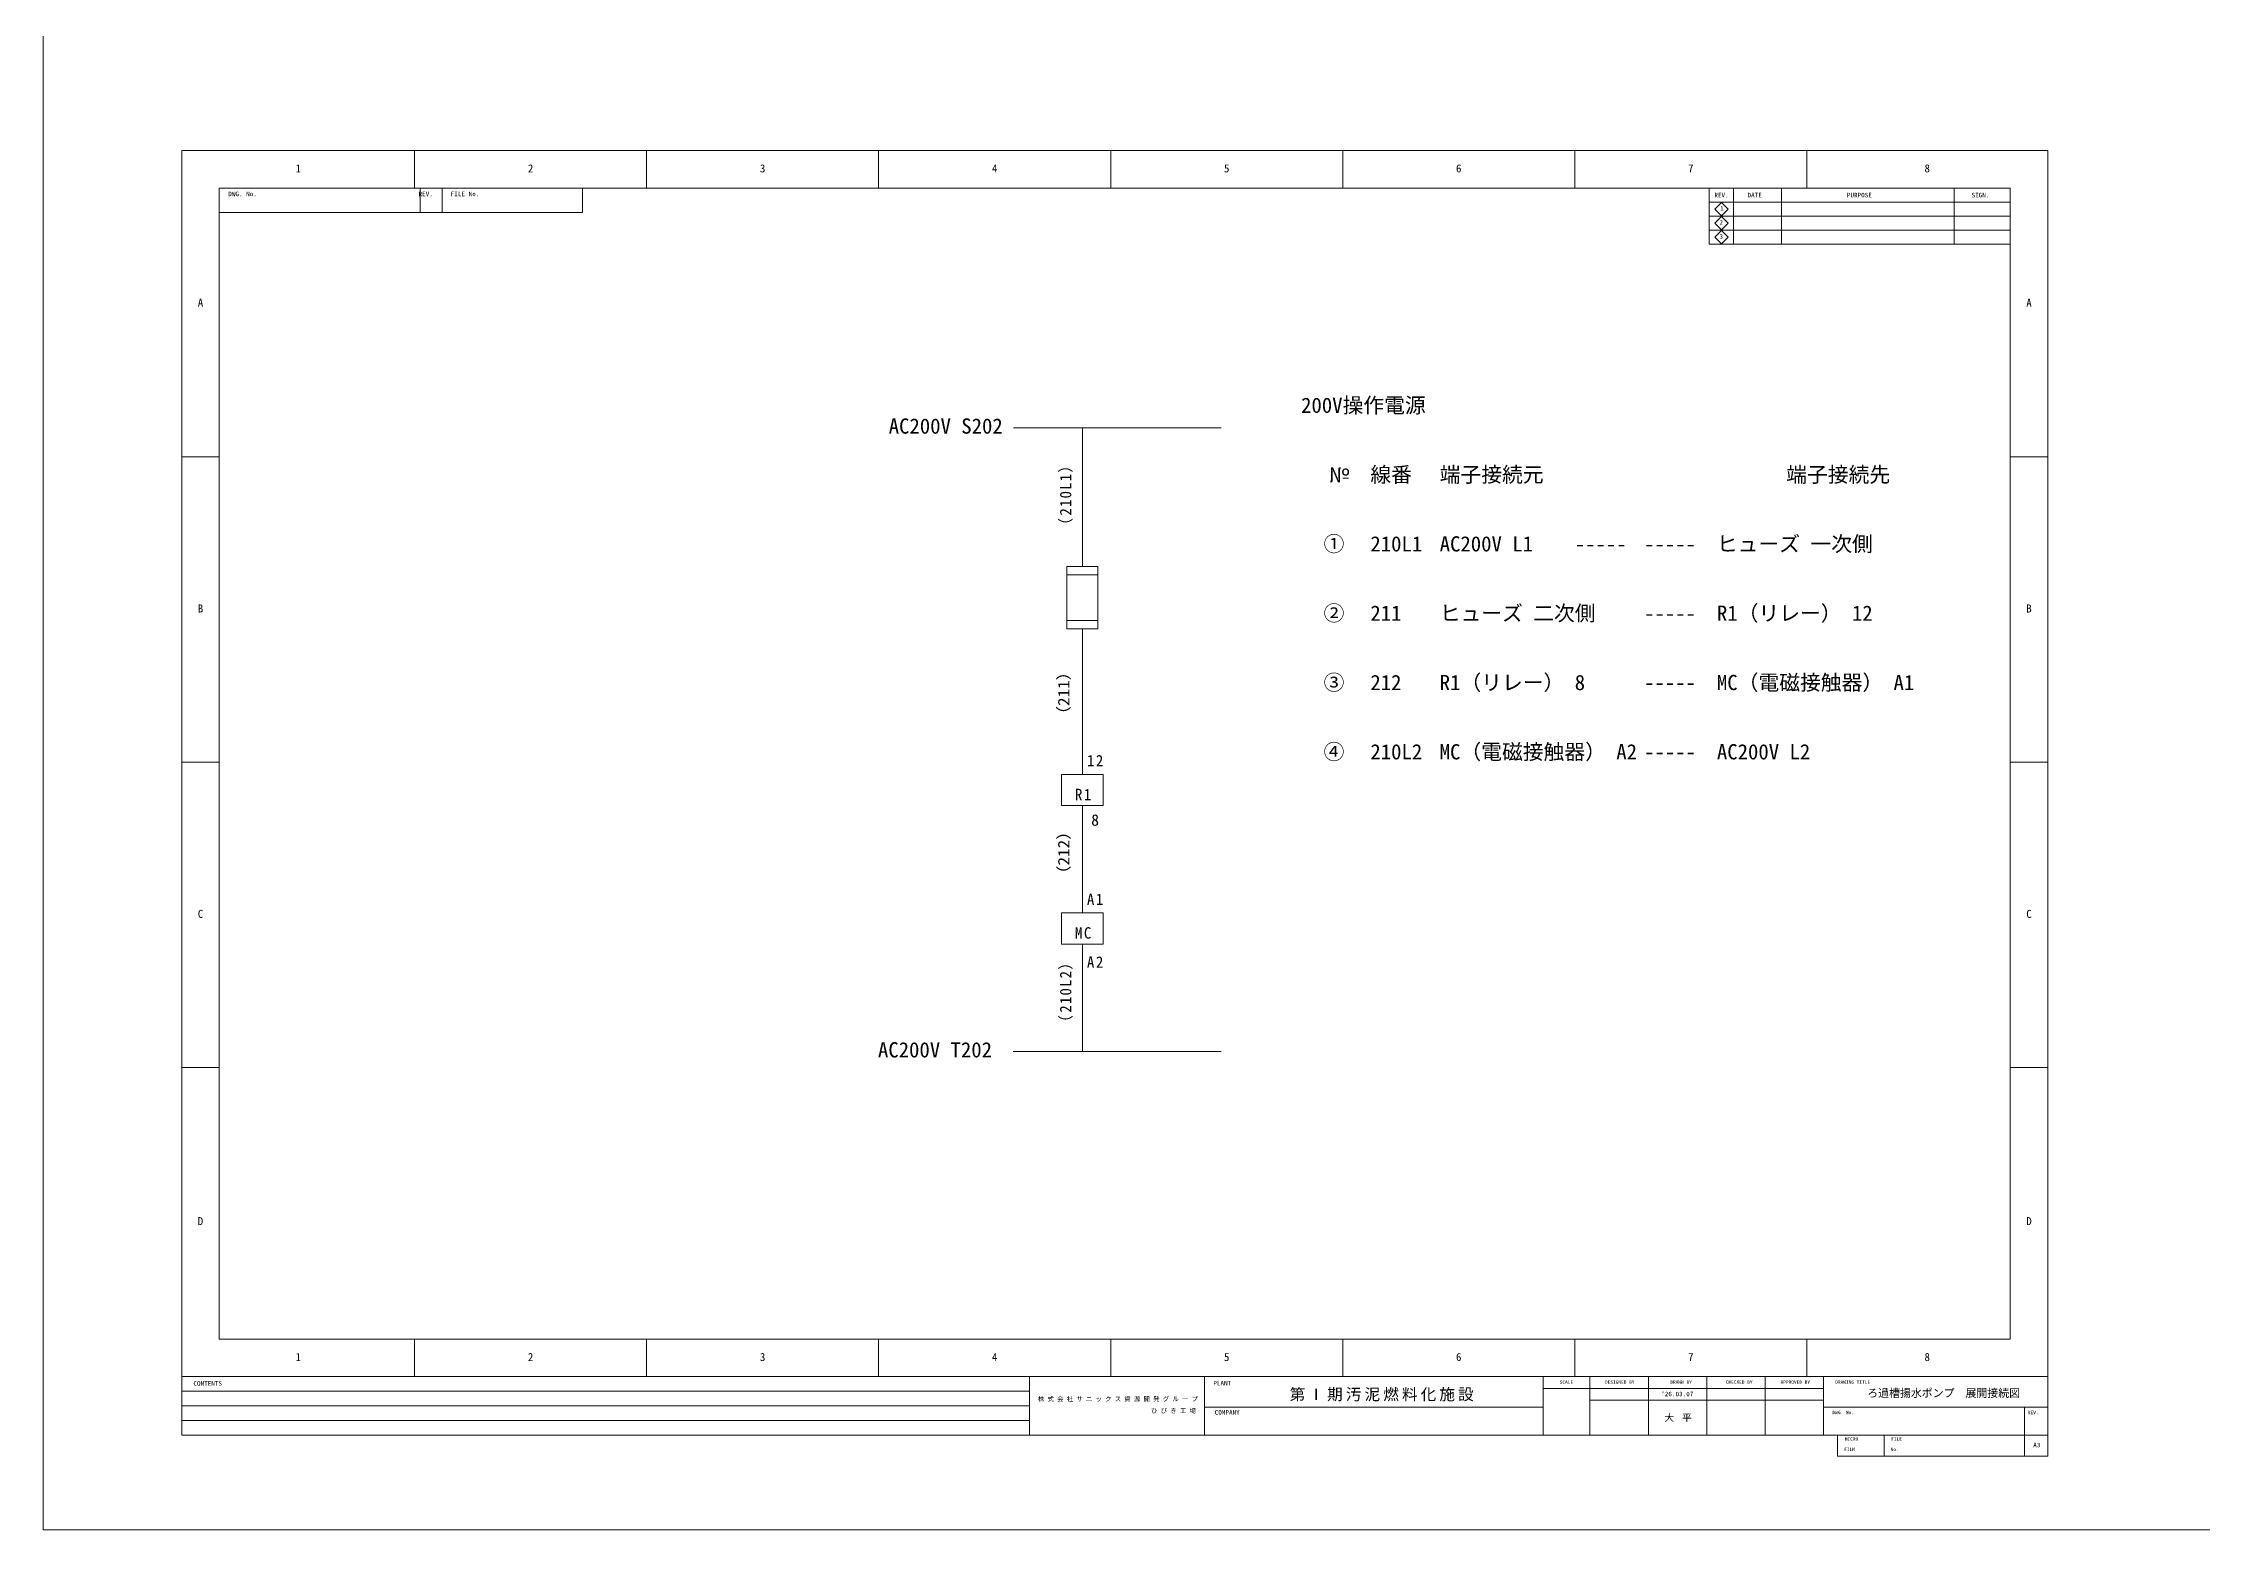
# Model space of a CAD drawing. Units: millimetres at full size, sheet at 1:10. Extents: x -2077 to 2078, y -1408 to 1452.
# Drawn here: x -2077 to 1, y -1408 to 22 of the extents above; entities that cross this region are included whole.
import ezdxf
from ezdxf.enums import TextEntityAlignment as Align

# ---------------------------------------------------------------- set-up
doc = ezdxf.new("R2010")
doc.units = ezdxf.units.MM
doc.header["$LTSCALE"] = 10
doc.linetypes.add('DASHED2', pattern=[3, 2, -1])
for name, color, linetype, lineweight in [('2-0', 3, 'Continuous', 9), ('2-2', 7, 'Continuous', 18), ('F-0', 7, 'Continuous', 18)]:
    doc.layers.add(name, color=color, linetype=linetype, lineweight=lineweight)
doc.layers.add('2-1', color=3, linetype='Continuous')
doc.styles.add('HG正楷書体-PRO', font='')
doc.styles.add('ＭＳ ゴシック', font='')
doc.styles.get('HG正楷書体-PRO').set_extended_font_data('HG正楷書体-PRO')
doc.styles.get('ＭＳ ゴシック').set_extended_font_data('MS Gothic')

msp = doc.modelspace()

# ---------------------------------------------------------------- linework, layer by layer
at = {"layer": '2-0'}
for p, q in [((-1143.35, -347.56), (-943.69, -347.56)), ((-1077.03, -480.89), (-1077.03, -347.56)), ((-1092.03, -488.89), (-1062.03, -488.89)), ((-1062.03, -532.89), (-1092.03, -532.89)), ((-1077.03, -680.89), (-1077.03, -540.89)), ((-1097.03, -680.89), (-1057.03, -680.89)), ((-1097.03, -680.89), (-1097.03, -710.89)), ((-1057.03, -680.89), (-1057.03, -710.89)), ((-1097.03, -710.89), (-1057.03, -710.89)), ((-1077.03, -710.89), (-1077.03, -814.23)), ((-1097.03, -814.23), (-1057.03, -814.23)), ((-1097.03, -814.23), (-1097.03, -844.23)), ((-1057.03, -814.23), (-1057.03, -844.23)), ((-1097.03, -844.23), (-1057.03, -844.23)), ((-1077.03, -844.23), (-1077.03, -947.56)), ((-1143.69, -947.56), (-943.69, -947.56))]:
    msp.add_line(p, q, dxfattribs=at)
msp.add_lwpolyline([(-1092.03, -480.89), (-1062.03, -480.89), (-1062.03, -540.89), (-1092.03, -540.89)], close=True, dxfattribs=at)
at = {"layer": '2-2'}
for p, q in [((-148.48, -80.89), (-1943.35, -80.89)), ((-148.48, -1316.41), (-148.48, -80.89)), ((-1714.16, -116.89), (-1714.16, -140.48)), ((-1692.82, -116.89), (-1692.82, -140.48)), ((-1558.03, -116.89), (-1558.03, -140.48)), ((-1558.03, -140.48), (-1907.35, -140.48)), ((-1943.35, -1260.25), (-148.48, -1260.25)), ((-1127.91, -1260.25), (-1127.91, -1316.41)), ((-959.43, -1260.25), (-959.43, -1316.41)), ((-633.7, -1260.25), (-633.7, -1316.41)), ((-588.77, -1260.25), (-588.77, -1316.41)), ((-364.13, -1260.25), (-364.13, -1316.41))]:
    msp.add_line(p, q, dxfattribs=at)
at = {"layer": '2-2', "color": 3, "lineweight": 9}
for p, q in [((-1719.43, -80.89), (-1719.43, -116.89)), ((-1496.23, -80.89), (-1496.23, -116.89)), ((-1273.03, -80.89), (-1273.03, -116.89)), ((-1049.83, -80.89), (-1049.83, -116.89)), ((-826.63, -80.89), (-826.63, -116.89)), ((-603.43, -80.89), (-603.43, -116.89)), ((-380.23, -80.89), (-380.23, -116.89)), ((-1907.35, -116.89), (-1907.35, -1224.25)), ((-184.48, -116.89), (-1907.35, -116.89)), ((-1907.35, -375.37), (-1943.35, -375.37)), ((-148.48, -375.37), (-184.48, -375.37)), ((-1907.35, -669.13), (-1943.35, -669.13)), ((-148.48, -669.13), (-184.48, -669.13)), ((-1907.35, -962.89), (-1943.35, -962.89)), ((-148.48, -962.89), (-184.48, -962.89)), ((-1719.43, -1224.25), (-1719.43, -1260.25)), ((-1496.23, -1224.25), (-1496.23, -1260.25)), ((-1273.03, -1224.25), (-1273.03, -1260.25)), ((-1049.83, -1224.25), (-1049.83, -1260.25)), ((-826.63, -1224.25), (-826.63, -1260.25)), ((-603.43, -1224.25), (-603.43, -1260.25)), ((-380.23, -1224.25), (-380.23, -1260.25))]:
    msp.add_line(p, q, dxfattribs=at)
at = {"layer": '2-2', "color": 5}
for p, q in [((-474.26, -170.81), (-474.26, -116.89)), ((-450.67, -170.81), (-450.67, -116.89)), ((-404.62, -170.81), (-404.62, -116.89)), ((-238.39, -170.81), (-238.39, -116.89)), ((-184.48, -130.37), (-474.26, -130.37)), ((-184.48, -143.85), (-474.26, -143.85)), ((-462.18, -130.89), (-468.53, -137.24)), ((-468.53, -137.24), (-462.18, -143.59)), ((-462.18, -144.36), (-468.53, -150.72)), ((-455.82, -137.24), (-462.18, -130.89)), ((-462.18, -143.59), (-455.82, -137.24)), ((-455.82, -150.72), (-462.18, -144.36)), ((-184.48, -157.33), (-474.26, -157.33)), ((-468.53, -150.72), (-462.18, -157.07)), ((-462.18, -157.84), (-468.53, -164.2)), ((-468.53, -164.2), (-462.18, -170.55)), ((-462.18, -157.07), (-455.82, -150.72)), ((-455.82, -164.2), (-462.18, -157.84)), ((-462.18, -170.55), (-455.82, -164.2)), ((-184.48, -170.81), (-474.26, -170.81)), ((-532.61, -1260.25), (-532.61, -1316.41)), ((-476.45, -1260.25), (-476.45, -1316.41)), ((-420.29, -1260.25), (-420.29, -1316.41)), ((-1943.35, -1274.29), (-1127.91, -1274.29)), ((-633.7, -1271.49), (-364.13, -1271.49)), ((-588.77, -1282.72), (-364.13, -1282.72)), ((-1943.35, -1288.33), (-1127.91, -1288.33)), ((-1943.35, -1302.37), (-1127.91, -1302.37)), ((-959.43, -1289.46), (-633.7, -1289.46)), ((-364.13, -1289.46), (-148.48, -1289.46)), ((-170.94, -1316.41), (-170.94, -1289.46)), ((-350.65, -1336.63), (-350.65, -1316.41)), ((-305.72, -1336.63), (-305.72, -1316.41)), ((-170.94, -1336.63), (-170.94, -1316.41)), ((-148.48, -1336.63), (-148.48, -1316.41)), ((-148.48, -1336.63), (-350.65, -1336.63))]:
    msp.add_line(p, q, dxfattribs=at)
at = {"layer": '2-2', "color": 134, "linetype": 'DASHED2', "lineweight": 9}
for p, q in [((-1127.91, -1274.29), (-1943.35, -1274.29)), ((-1127.91, -1288.33), (-1943.35, -1288.33)), ((-1127.91, -1302.37), (-1943.35, -1302.37))]:
    msp.add_line(p, q, dxfattribs=at)
at = {"layer": '2-2'}
msp.add_lwpolyline([(-1943.35, -80.89), (-1943.35, -1316.41), (-148.48, -1316.41)], dxfattribs=at)
at = {"layer": '2-2', "color": 3, "lineweight": 9}
msp.add_lwpolyline([(-1907.35, -1224.25), (-184.48, -1224.25), (-184.48, -116.89)], dxfattribs=at)
at = {"layer": 'F-0'}
msp.add_lwpolyline([(-2076.68, 1452.44), (-2076.68, -1407.56), (2078.12, -1407.56), (2078.12, 1452.44)], close=True, dxfattribs=at)

# ---------------------------------------------------------------- texts
at = {"layer": '2-0', "color": 4, "style": 'ＭＳ ゴシック'}
for s, p in [('AC200V S202', (-1263.35, -357.56)), ('AC200V T202', (-1273.69, -957.56))]:
    msp.add_text(s, height=14.66, dxfattribs=at).set_placement(p, align=Align.BOTTOM_LEFT)
at = {"layer": '2-0', "style": 'ＭＳ ゴシック', "width": 1.1}
for s, p in [('（211）', (-1086.27, -631.61)), ('（212）', (-1086.27, -785.06))]:
    msp.add_text(s, height=11, rotation=90, dxfattribs=at).set_placement(p, align=Align.BOTTOM_LEFT)
at = {"layer": '2-0', "style": 'ＭＳ ゴシック'}
msp.add_text('8', height=11, dxfattribs=at).set_placement((-1068.54, -733.62), align=Align.BOTTOM_LEFT)
at = {"layer": '2-0', "char_height": 11, "attachment_point": 7, "rotation": 90, "style": 'ＭＳ ゴシック'}
for s, insert in [('\\T1.16;\\W0.95;（210L1）', (-1086.27, -448.48)), ('\\T1.16;\\W0.95;（210L2）', (-1086.27, -926.65))]:
    msp.add_mtext(s, dxfattribs=dict(at, insert=insert))
at = {"layer": '2-0', "char_height": 11, "attachment_point": 7, "style": 'ＭＳ ゴシック'}
for s, insert in [('\\T1.21;\\W0.95;12', (-1072.67, -673.17)), ('\\T1.21;\\W0.95;R1', (-1084.2, -705.77)), ('\\T1.21;\\W0.95;A1', (-1072.67, -806.51)), ('\\T1.21;\\W0.95;MC', (-1084.2, -839.1)), ('\\T1.21;\\W0.95;A2', (-1072.67, -866.95))]:
    msp.add_mtext(s, dxfattribs=dict(at, insert=insert))
at = {"layer": '2-1', "color": 4, "style": 'ＭＳ ゴシック'}
msp.add_text('200V操作電源', height=14.66, dxfattribs=at).set_placement((-866.68, -337.56), align=Align.BOTTOM_LEFT)
at = {"layer": '2-1', "style": 'ＭＳ ゴシック'}
for s, p in [('№', (-840.02, -404.23)), ('線番', (-800.02, -404.23)), ('端子接続元', (-733.35, -404.23)), ('端子接続先', (-400.02, -404.23)), ('①', (-845.02, -470.89)), ('210L1', (-800.02, -470.89)), ('AC200V L1', (-733.35, -470.89)), ('ヒューズ 一次側', (-466.68, -470.89)), ('-----', (-603.35, -470.89)), ('-----', (-536.68, -470.89)), ('②', (-845.02, -537.56)), ('211', (-800.02, -537.56)), ('ヒューズ 二次側', (-733.35, -537.56)), ('R1（リレー） 12', (-466.68, -537.56)), ('-----', (-536.68, -537.56)), ('③', (-845.02, -604.23)), ('212', (-800.02, -604.23)), ('R1（リレー） 8', (-733.35, -604.23)), ('-----', (-536.68, -604.23)), ('MC（電磁接触器） A1', (-466.68, -604.23)), ('④', (-845.02, -670.89)), ('210L2', (-800.02, -670.89)), ('MC（電磁接触器） A2', (-733.35, -670.89)), ('-----', (-536.68, -670.89)), ('AC200V L2', (-466.68, -670.89))]:
    msp.add_text(s, height=14.66, dxfattribs=at).set_placement(p, align=Align.BOTTOM_LEFT)
at = {"layer": '2-2', "style": 'ＭＳ ゴシック'}
for s, height, p in [('1', 7.7, (-1834.01, -104.14)), ('2', 7.7, (-1610.45, -104.14)), ('3', 7.7, (-1387.25, -104.14)), ('4', 7.7, (-1164.05, -104.14)), ('5', 7.7, (-940.85, -104.14)), ('6', 7.7, (-717.65, -104.14)), ('7', 7.7, (-494.45, -104.14)), ('8', 7.7, (-266.98, -104.14)), ('DWG. No.', 4.399, (-1898.67, -126.07)), ('REV.', 4.399, (-1715.61, -126.07)), ('FILE No.', 4.399, (-1684.65, -126.07)), ('REV.', 4.399, (-469.12, -127.2)), ('DATE', 4.399, (-437.24, -127.2)), ('PURPOSE', 4.399, (-341.67, -127.2)), ('SIGN.', 4.399, (-221.74, -127.2)), ('1', 4.4, (-463.56, -139.95)), ('3', 4.4, (-464.22, -166.91)), ('2', 4.4, (-464.22, -153.43)), ('A', 7.7, (-1927.97, -233.38)), ('A', 7.7, (-169.1, -233.38)), ('B', 7.7, (-1927.97, -527.5)), ('B', 7.7, (-169.1, -527.5)), ('C', 7.7, (-1927.97, -821.26)), ('C', 7.7, (-169.1, -821.26)), ('D', 7.7, (-1927.97, -1116.82)), ('D', 7.7, (-169.1, -1116.82)), ('1', 7.7, (-1834.01, -1247.5)), ('2', 7.7, (-1610.45, -1247.5)), ('3', 7.7, (-1387.25, -1247.5)), ('4', 7.7, (-1164.05, -1247.5)), ('5', 7.7, (-940.85, -1247.5)), ('6', 7.7, (-717.65, -1247.5)), ('7', 7.7, (-494.45, -1247.5)), ('8', 7.7, (-266.98, -1247.5)), ('CONTENTS', 4.399, (-1932.19, -1270.27)), ('PLANT', 4.399, (-951.1, -1269.99)), ('SCALE', 3.299, (-617.93, -1268.12)), ('DESIGNED BY', 3.299, (-574.36, -1268.12)), ('DRAWN BY', 3.299, (-511.46, -1268.12)), ('CHECKED BY', 3.299, (-458.19, -1268.12)), ('APPROVED BY', 3.299, (-405.45, -1268.12)), ('DRAWING TITLE', 3.299, (-352.89, -1268.12)), ('COMPANY', 4.399, (-949.79, -1298.07)), ('DWG. No.', 3.299, (-355.54, -1297.32)), ('REV.', 3.299, (-167.58, -1297.32)), ('FILM', 3.299, (-344.29, -1332.89)), ('MICRO', 3.299, (-343.63, -1322.78)), ('No.', 3.299, (-299.59, -1332.89)), ('FILE', 3.299, (-299.01, -1322.78)), ('A3', 4.399, (-162.43, -1329.52))]:
    msp.add_text(s, height=height, dxfattribs=at).set_placement(p, align=Align.BOTTOM_LEFT)
at = {"layer": '2-2', "color": 3, "style": 'ＭＳ ゴシック'}
for s, height, p in [("'26.03.07", 4.399, (-520.3, -1280.42)), ('ろ過槽揚水ポンプ\u3000展開接続図', 7.698, (-322.1, -1282.17))]:
    msp.add_text(s, height=height, dxfattribs=at).set_placement(p, align=Align.BOTTOM_LEFT)
at = {"layer": '2-2', "color": 3, "attachment_point": 7}
for s, insert, char_height, style in [('\\T1.5;株式会社サニックス資源開発グループ', (-1119.85, -1284.42), 4.399, 'ＭＳ ゴシック'), ('\\T1.2;第Ⅰ期汚泥燃料化施設', (-877.67, -1284), 11, 'ＭＳ ゴシック'), ('\\T1.5;ひびき工場', (-1010.95, -1295.79), 4.399, 'ＭＳ ゴシック'), ('\\T1.83;大平', (-517.1, -1303.78), 6.598, 'HG正楷書体-PRO')]:
    msp.add_mtext(s, dxfattribs=dict(at, insert=insert, char_height=char_height, style=style))

doc.saveas('drawing.dxf')
